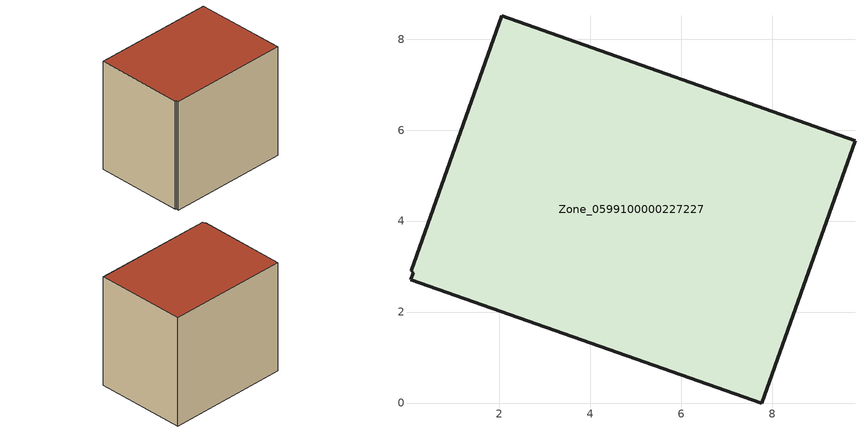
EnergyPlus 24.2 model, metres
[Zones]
Zone_0599100000227227
 floor ground (C_G): 0.05,2.71 0.11,2.86 0.06,2.91 2.06,8.51 9.82,5.77 7.78,0 z0.55
 wall outside (C_F): 9.82,5.77 2.06,8.51 0.06,2.91 0.11,2.86 0.05,2.71 7.78,0 9.82,5.77 z0.55:8.04
 roof outside (C_R): 0.11,2.86 0.05,2.71 7.78,0 9.82,5.77 2.06,8.51 0.06,2.91 z8.04
[BUILDING]
Pand.0599100000227227: North Axis=0; Terrain=City; Loads Convergence Tolerance Value=0.04; Temperature Convergence Tolerance Value=0.4; Solar Distribution=FullExterior; Maximum Number of Warmup Days=25; Minimum Number of Warmup Days=1
[Site:Location]
Rotterdam.The.Hague.AP_ZH_NLD Design_Conditions: Latitude=51.96; Longitude=4.45; Time Zone=1; Elevation=-4.5
[SITE:GROUNDTEMPERATURE:BUILDINGSURFACE]
18, 18, 18, 18, 18, 18, 18, 18, 18, 18, 18, 18
[MATERIAL] Thermal Absorptance=0.9; Solar Absorptance=0.7; Visible Absorptance=0.7
Name | Roughness | Thickness | Conductivity | Density | Specific Heat
G.TI.1965-1974 | MediumSmooth | 0.15 | 0.882353 | 540 | 1210
F.TI.1965-1974 | Rough | 0.3 | 0.697674 | 1920 | 840
R.TI.1965-1974 | MediumRough | 0.2 | 0.232558 | 1500 | 1000
[CONSTRUCTION]
C_G: G.TI.1965-1974
C_F: F.TI.1965-1974
C_R: R.TI.1965-1974
[ZONE]
Zone_0599100000227227: Type=1; Multiplier=1; Ceiling Height=Autocalculate; Volume=Autocalculate; Floor Area=autocalculate; Part of Total Floor Area=Yes
[ZONEINFILTRATION:DESIGNFLOWRATE]
Infil_Zone_0599100000227227: Zone or ZoneList or Space or SpaceList=Zone_0599100000227227; Schedule=AlwaysOn; Design Flow Rate Calculation Method=Flow/Area; Flow Rate per Floor Area=0.003; Constant Term Coefficient=1; Temperature Term Coefficient=0; Velocity Term Coefficient=0; Velocity Squared Term Coefficient=0
[HVACTEMPLATE:ZONE:IDEALLOADSAIRSYSTEM]
Zone_0599100000227227: Maximum Heating Supply Air Temperature=50; Minimum Cooling Supply Air Temperature=13; Maximum Heating Supply Air Humidity Ratio=0.0156; Minimum Cooling Supply Air Humidity Ratio=0.0077; Heating Limit=NoLimit; Cooling Limit=NoLimit; Dehumidification Control Type=ConstantSensibleHeatRatio; Cooling Sensible Heat Ratio=0.7; Dehumidification Setpoint=60; Humidification Control Type=None; Humidification Setpoint=30; Outdoor Air Method=None; Outdoor Air Flow Rate per Person=0.00944; Outdoor Air Flow Rate per Zone Floor Area=0; Outdoor Air Flow Rate per Zone=0; Demand Controlled Ventilation Type=None; Outdoor Air Economizer Type=NoEconomizer; Heat Recovery Type=None; Sensible Heat Recovery Effectiveness=0.7; Latent Heat Recovery Effectiveness=0.65
[ZONECONTROL:THERMOSTAT]
ThermostatControl_Zone_0599100000227227: Zone or ZoneList=Zone_0599100000227227; Control Type Schedule=DualSetpointControlType; Control 1=Thermostat_Zone_0599100000227227; Temperature Difference Between Cutout And Setpoint=0
[THERMOSTATSETPOINT:DUALSETPOINT]
Thermostat_Zone_0599100000227227: Heating Setpoint Temperature Schedule=HeatingSetpoint_Zone_0599100000227227; Cooling Setpoint Temperature Schedule=CoolingSetpoint_Zone_0599100000227227
[SCHEDULE:COMPACT]
HeatingSetpoint_Zone_0599100000227227: Through: 12/31, For: AllDays, Until: 24:00, 21
CoolingSetpoint_Zone_0599100000227227: Through: 12/31, For: AllDays, Until: 24:00, 24
DualSetpointControlType: Through: 12/31, For: AllDays, Until: 24:00, 4
AlwaysOn: Through: 12/31, For: AllDays, Until: 24:00, 1
